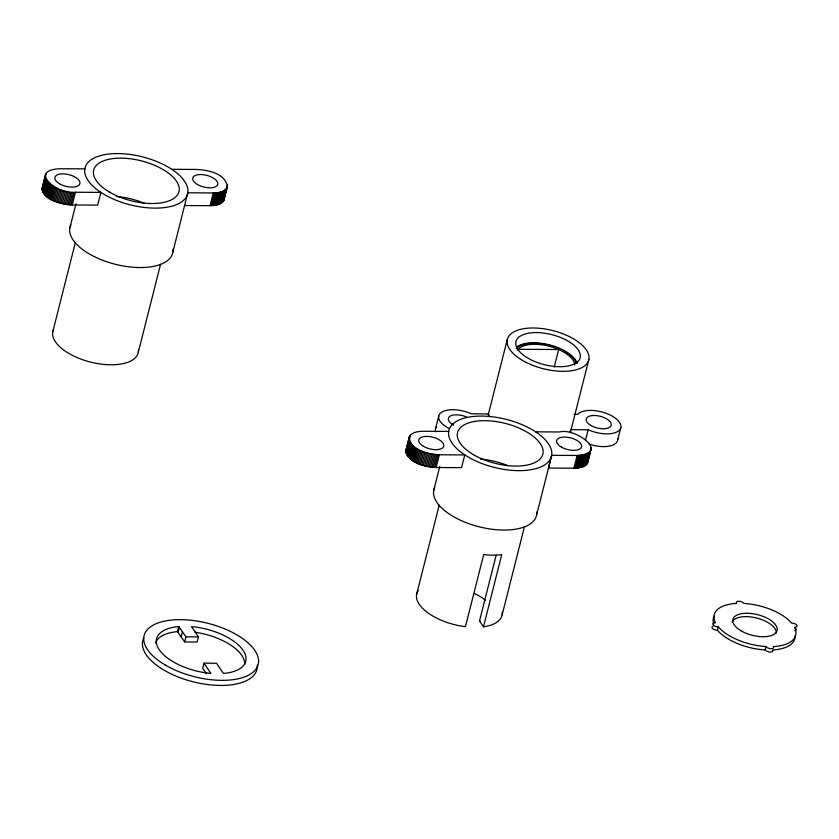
<?xml version="1.0" encoding="UTF-8"?>
<svg xmlns="http://www.w3.org/2000/svg" width="839" height="839" viewBox="0 0 839 839"><rect width="100%" height="100%" fill="white"/><g stroke="black" fill="none" stroke-linecap="round" stroke-linejoin="round"><path stroke-width="1.26" d="M84.844 168.87L59.38 168.744C26.628 170.674 60.156 196.137 75.437 192.246L100.9 192.372L97.67 205.104L72.217 204.978C62.369 204.538 38.122 199.409 43.303 185.409M184.58 205.534L210.044 205.67C214.983 205.545 221.664 205.02 223.992 199.881L227.39 186.468C225.198 173.149 207.317 169.803 195.875 169.447L171.754 169.31M409.296 437.067C409.956 450.47 428.341 454.067 439.3 454.78L464.764 454.906L461.534 467.638L436.081 467.512C425.037 466.778 407.869 463.401 405.898 450.47L409.296 437.067C411.634 431.917 418.304 431.393 423.255 431.277L448.708 431.403M551.632 455.65L551.821 454.035A52.899 24.751 14.2 0 0 549.472 445.394L547.038 441.828A52.899 24.751 14.2 0 0 537.558 433.155L535.146 431.519A52.899 24.751 14.2 0 0 481.555 416.092A52.899 24.751 14.2 0 0 448.75 431.089L448.561 432.704A52.899 24.751 14.2 0 0 450.91 441.345L453.343 444.911A52.899 24.751 14.2 0 0 462.813 453.584L465.226 455.22A52.899 24.751 14.2 0 0 518.817 470.648A52.899 24.751 14.2 0 0 551.632 455.65L536.593 515.062M535.618 431.833L559.739 431.98C574.956 427.418 610.635 453.154 577.127 455.462L551.663 455.336L548.444 468.068L573.907 468.193C579.288 468.33 588.842 466.82 587.992 459.583M178.141 632.417L179.189 627.058L177.102 626.712A45.967 21.51 14.2 0 0 159.295 649.795A45.967 21.51 14.2 0 0 208.859 673.214L210.83 673.392L203.992 663.146L216.514 663.271L223.457 673.455L225.188 673.287A45.967 21.51 14.2 0 0 243.006 650.204A45.967 21.51 14.2 0 0 193.431 626.796L191.46 626.607L198.423 636.906L197.134 641.992L184.653 641.94L177.543 631.641L178.833 626.544M41.95 188.639L45.705 173.883M41.96 189.352L46.061 173.264M42.076 190.086L45.296 177.354M42.275 190.841L45.495 178.109M42.569 191.596L45.788 178.864M42.957 192.362L46.187 179.63M43.439 193.127L46.659 180.395M44.016 193.893L47.236 181.161M44.666 194.658L47.886 181.927M45.411 195.424L48.631 182.692M46.229 196.169L49.449 183.437M47.12 196.913L50.34 184.181M48.096 197.626L51.315 184.895M49.134 198.34L52.354 185.597M50.235 199.011L53.455 186.279M51.399 199.672L54.619 186.94M52.616 200.301L55.835 187.569M53.885 200.899L57.104 188.167M55.196 201.465L58.415 188.733M56.538 202L59.768 189.268M57.922 202.493L61.142 189.761M59.338 202.944L62.558 190.212M60.765 203.353L63.984 190.621M62.212 203.72L65.432 190.988M63.659 204.045L66.889 191.313M65.117 204.328L68.337 191.596M66.575 204.548L69.794 191.816M68.011 204.737L71.231 192.005M69.438 204.863L72.657 192.131M70.843 204.947L74.063 192.215M72.217 204.978L75.437 192.246M69.847 227.977L75.93 203.961M52.742 331.898L75.332 242.618M138.288 352.328L160.564 264.295M172.729 252.539L187.8 192.802L213.263 192.939C218.318 192.834 225.639 192.204 227.39 186.468M210.044 205.67L213.263 192.939M211.376 205.649L214.606 192.918M212.676 205.576L215.906 192.844M213.935 205.461L217.154 192.729M215.141 205.293L218.36 192.561M216.284 205.073L219.503 192.341M217.374 204.81L220.594 192.079M218.392 204.496L221.611 191.764M219.336 204.139L222.566 191.407M220.217 203.741L223.436 191.009M221.014 203.3L224.233 190.568M221.727 202.818L224.946 190.086M222.356 202.293L225.586 189.562M222.901 201.738L226.131 189.006M223.363 201.15L227.463 185.062M223.719 200.531L227.474 185.776M177.899 632.155L179.189 627.058L185.943 636.843L184.653 641.94M181.172 636.822L182.451 631.736M203.992 663.146L202.702 668.232L206.3 673.644M405.814 451.162L409.568 436.416M405.824 451.885L409.925 435.787M405.94 452.62L409.159 439.888M408.037 444.46L406.705 448.519M409.505 438.671L410.386 435.2M406.139 453.364L409.359 440.632M406.433 454.119L409.663 441.387M406.831 454.885L410.051 442.153M407.303 455.65L410.533 442.919M407.88 456.426L411.1 443.695M408.53 457.192L411.75 444.46M409.275 457.947L412.494 445.215M410.093 458.702L413.312 445.97M410.984 459.436L414.204 446.705M411.959 460.16L415.179 447.428M412.998 460.863L416.217 448.131M414.099 461.544L417.319 448.813M415.263 462.205L418.483 449.473M416.48 462.834L419.699 450.103M417.749 463.432L420.968 450.7M419.06 463.998L422.279 451.267M420.412 464.523L423.632 451.791M421.786 465.016L425.016 452.284M423.202 465.467L426.422 452.735M424.628 465.886L427.848 453.154M426.076 466.253L429.295 453.521M435.493 428.897L438.713 416.165M427.523 466.578L430.753 453.847M428.981 466.851L432.2 454.119M430.438 467.082L433.658 454.35M431.875 467.26L435.095 454.528M433.302 467.396L436.521 454.665M434.707 467.48L437.927 454.748M436.081 467.512L439.3 454.78M433.711 490.5L439.793 466.484M416.605 594.432L439.206 505.151M488.277 414.634L507.196 339.889M502.288 612.124A43.985 20.587 14.2 0 1 484.711 626.607L483.484 626.775L479.509 620.954L496.174 555.145M483.484 626.775L501.743 554.631L500.642 554.778A43.985 20.587 14.2 0 1 485.015 554.705L483.704 554.537L465.446 626.681L463.977 626.502A43.985 20.587 14.2 0 1 418.179 590.677M554.17 367.23L558.659 349.506L518.03 349.307M502.152 614.851L524.427 526.829M570.184 431.949L570.761 429.631L588.391 429.809A22.789 10.666 14.2 0 0 618.836 430.69A22.789 10.666 14.2 0 0 607.247 413.721A22.789 10.666 14.2 0 0 577.809 414.309L574.002 414.372M570.289 432.872L588.884 359.396M573.907 468.193L577.127 455.462M575.25 468.172L578.47 455.441M576.54 468.11L579.77 455.378M577.798 467.984L581.018 455.252M585.57 440.139L588.212 429.725M579.004 467.816L582.224 455.084M580.148 467.606L583.367 454.874M581.238 467.344L584.458 454.612M582.256 467.029L585.475 454.298M583.199 466.673L586.43 453.941M584.08 466.274L587.3 453.542M584.877 465.834L588.097 453.102M585.591 465.351L588.81 452.62M586.23 464.827L589.45 452.095M586.765 464.271L589.995 451.539M587.227 463.684L590.446 450.952M588.108 460.317L591.327 447.586M587.594 463.055L591.338 448.299M617.63 440.16L620.85 427.429M795.068 635.522A42.002 19.654 14.2 0 1 773.757 649.879L772.499 650.057A3.964 1.856 14.2 0 1 770.286 652.092A3.964 1.856 14.2 0 1 765.283 650.026L763.773 649.837A42.002 19.654 14.2 0 1 718.111 631.022L717.429 630.225L718.111 626.838A3.964 1.856 14.2 0 1 713.108 624.772A3.964 1.856 14.2 0 1 715.321 622.748L715.111 621.972A42.002 19.654 14.2 0 1 735.3 603.482L736.652 603.44A3.964 1.856 14.2 0 1 738.54 601.28A3.964 1.856 14.2 0 1 743.679 603.21L745.284 603.535A42.002 19.654 14.2 0 1 790.946 622.339L791.806 623.125A3.964 1.856 14.2 0 1 796.809 625.191A3.964 1.856 14.2 0 1 794.596 627.215L794.806 628.002A42.002 19.654 14.2 0 1 774.617 646.481L773.359 646.659A3.964 1.856 14.2 0 1 771.146 648.683A3.964 1.856 14.2 0 1 766.143 646.628L764.633 646.439A42.002 19.654 14.2 0 1 718.971 627.624L718.289 626.827M765.241 649.921L766.101 646.523M223.992 199.881L224.244 197.794M405.898 450.47L406.349 449.148M516.237 348.604L516.803 348.017A32.102 15.018 14.2 0 1 558.134 348.227L559.98 349.024A32.102 15.018 14.2 0 1 576.33 363.203M479.509 620.954L480.097 620.85M177.543 631.641L175.812 631.798A45.967 21.51 14.2 0 0 155.519 643.062M717.429 630.225L717.251 630.236A3.964 1.856 14.2 0 1 712.731 628.705A3.964 1.856 14.2 0 1 712.846 626.418M185.943 636.843L198.423 636.906M517.254 350.272A30.12 14.095 14.2 0 1 517.852 349.485L518.575 348.751A30.12 14.095 14.2 0 1 557.348 348.94L559.089 349.695A30.12 14.095 14.2 0 1 574.841 364.955M516.834 346.906A33.088 15.48 14.2 0 1 558.522 347.87L560.431 348.688A33.088 15.48 14.2 0 1 577.284 363.308M453.637 425.09A12.879 6.03 14.2 0 1 450.354 416.018A12.879 6.03 14.2 0 1 467.407 417.455M449.295 428.519A22.789 10.666 14.2 0 1 441.503 412.306A22.789 10.666 14.2 0 1 471.172 413.784L488.801 413.952L488.812 414.655A42.002 19.654 14.2 0 0 489.011 416.008M435.735 431.791A22.789 10.666 14.2 0 1 436.752 426.359M617.703 438.745A22.789 10.666 14.2 0 1 589.209 444.125M795.949 628.589A3.964 1.856 14.2 0 1 794.627 630.55M713.706 623.975A42.002 19.654 14.2 0 1 714.083 616.193M732.122 622.412A22.779 10.666 14.2 0 1 756.075 617.882A22.779 10.666 14.2 0 1 776.337 632.973M257.258 665.096A58.845 27.54 14.2 0 1 194.753 682.191A58.845 27.54 14.2 0 1 143.794 638.007M195.057 632.249A45.967 21.51 14.2 0 1 244.726 664.362M480.39 459.101A43.985 20.587 14.2 0 1 507.889 465.666M474.35 593.498A33.088 15.48 14.2 0 1 485.466 600.367M536.75 511.78A52.899 24.751 14.2 0 1 480.558 527.144A52.899 24.751 14.2 0 1 434.749 487.428M172.886 249.256A52.899 24.751 14.2 0 1 116.694 264.621A52.899 24.751 14.2 0 1 70.885 224.904M116.527 196.578A43.985 20.587 14.2 0 1 144.025 203.132M138.425 349.59A43.985 20.587 14.2 0 1 91.692 362.364A43.985 20.587 14.2 0 1 53.612 329.349M84.886 168.555L84.697 170.181A52.899 24.751 14.2 0 0 87.036 178.812L89.479 182.388A52.899 24.751 14.2 0 0 98.95 191.061L101.362 192.697A52.899 24.751 14.2 0 0 154.953 208.124A52.899 24.751 14.2 0 0 187.768 193.117L187.957 191.502A52.899 24.751 14.2 0 0 185.608 182.86L183.175 179.294A52.899 24.751 14.2 0 0 173.694 170.621L171.282 168.985A52.899 24.751 14.2 0 0 117.691 153.558A52.899 24.751 14.2 0 0 84.886 168.555M518.492 337.477L517.705 338.285A33.088 15.48 14.2 0 0 533.069 360.78L534.978 361.609A33.088 15.48 14.2 0 0 577.578 361.819L578.375 361.011A33.088 15.48 14.2 0 0 563.011 338.505L561.102 337.687A33.088 15.48 14.2 0 0 518.492 337.477M522.309 360.309A42.002 19.654 14.2 0 0 588.559 360.644A42.002 19.654 14.2 0 0 533.247 327.986A42.002 19.654 14.2 0 0 522.309 360.309M590.813 425.404A12.879 6.03 14.2 0 0 611.117 425.509A12.879 6.03 14.2 0 0 594.159 415.494A12.879 6.03 14.2 0 0 590.813 425.404M741.005 630.771A22.779 10.666 14.2 0 0 776.935 630.949A22.779 10.666 14.2 0 0 746.93 613.236A22.779 10.666 14.2 0 0 741.005 630.771M165.105 664.939A58.845 27.54 14.2 0 0 257.909 665.4A58.845 27.54 14.2 0 0 180.416 619.654A58.845 27.54 14.2 0 0 165.105 664.939M473.248 454.539A43.985 20.587 14.2 0 0 542.623 454.885A43.985 20.587 14.2 0 0 484.701 420.685A43.985 20.587 14.2 0 0 473.248 454.539M423.391 446.296A12.879 6.03 14.2 0 0 443.695 446.4A12.879 6.03 14.2 0 0 426.736 436.385A12.879 6.03 14.2 0 0 423.391 446.296M561.218 446.977A12.879 6.03 14.2 0 0 581.521 447.082A12.879 6.03 14.2 0 0 564.563 437.067A12.879 6.03 14.2 0 0 561.218 446.977M59.527 183.772A12.879 6.03 14.2 0 0 79.831 183.867A12.879 6.03 14.2 0 0 62.873 173.851A12.879 6.03 14.2 0 0 59.527 183.772M109.385 192.005A43.985 20.587 14.2 0 0 178.749 192.351A43.985 20.587 14.2 0 0 120.837 158.152A43.985 20.587 14.2 0 0 109.385 192.005M197.354 184.454A12.879 6.03 14.2 0 0 217.658 184.559A12.879 6.03 14.2 0 0 200.699 174.543A12.879 6.03 14.2 0 0 197.354 184.454"/></g></svg>
